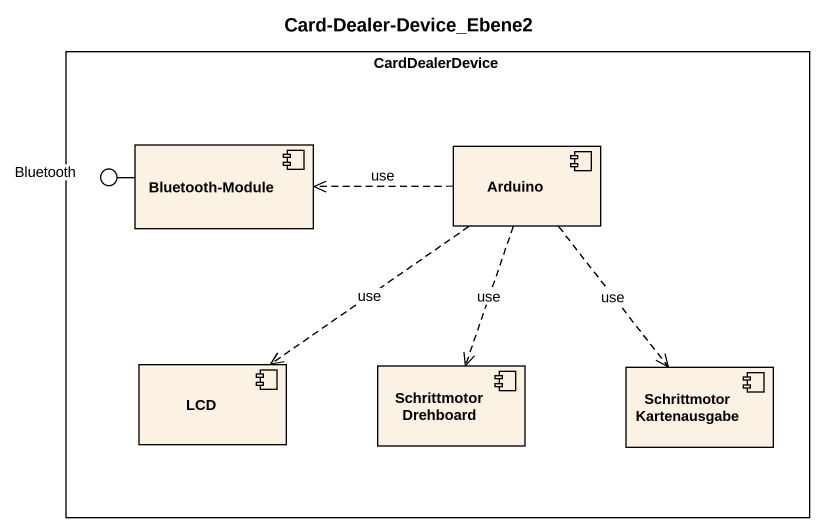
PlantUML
@startuml
title Card-Dealer-Device_Ebene2
rectangle CardDealerDevice {
  component "Bluetooth-Module" as Bluetooth_Module
  component Arduino
  component LCD
  component "Schrittmotor Drehboard" as Schrittmotor_Drehboard
  component "Schrittmotor Kartenausgabe" as Schrittmotor_Kartenausgabe
}
() Bluetooth
Bluetooth_Module -left- Bluetooth
Arduino .left.> Bluetooth_Module : use
Arduino ..> LCD : use
Arduino ..> Schrittmotor_Drehboard : use
Arduino ..> Schrittmotor_Kartenausgabe : use
@enduml
